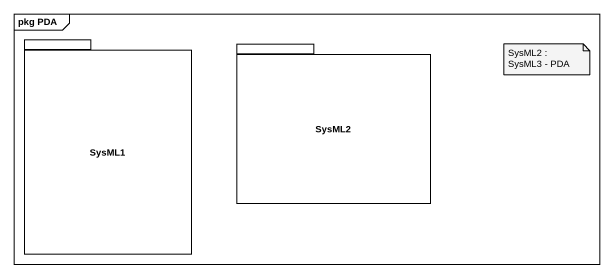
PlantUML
@startuml
mainframe pkg PDA
package SysML1 {
}
package SysML2 {
}
note as N1
  SysML2 : SysML3 - PDA
end note
@enduml
